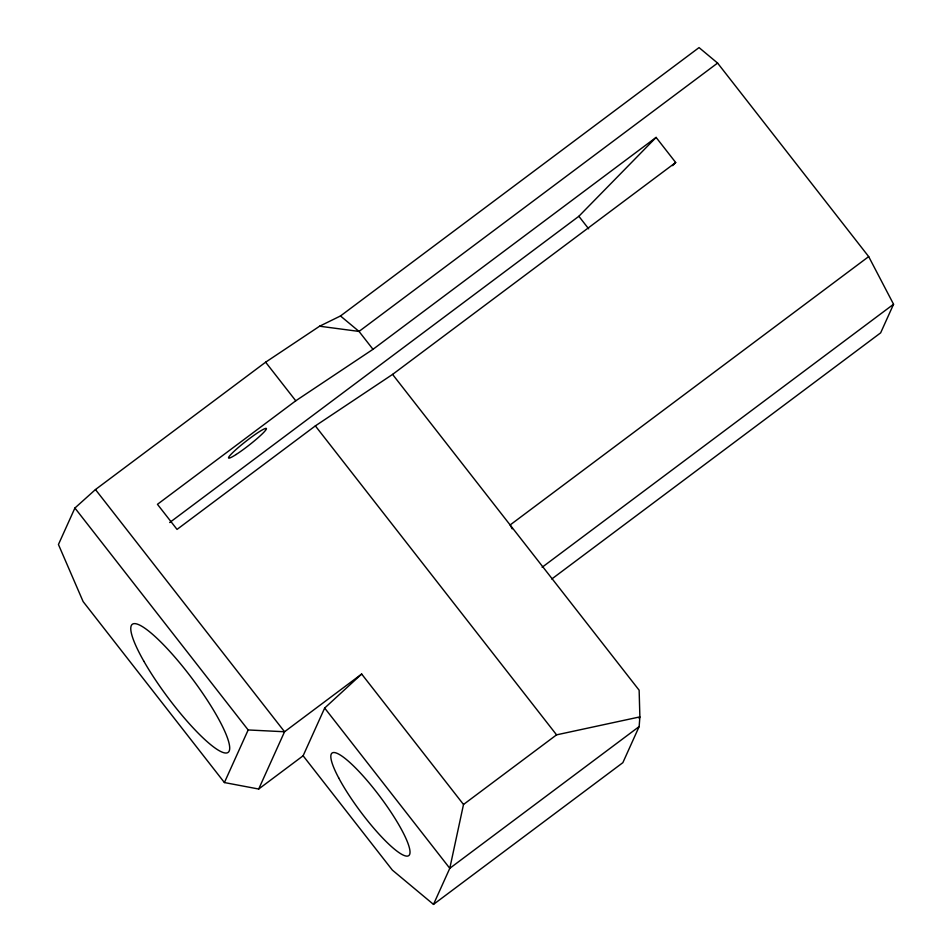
<?xml version="1.0" encoding="UTF-8"?>
<svg xmlns="http://www.w3.org/2000/svg" width="952" height="952" viewBox="0 0 952 952"><rect width="100%" height="100%" fill="white"/><g stroke="black" fill="none" stroke-linecap="round" stroke-linejoin="round"><path stroke-width="1.43" d="M433.493 904.4L449.784 868.319L463.505 804.488L361.665 674.04L324.668 708.05L303.117 755.781L392.367 870.116L433.493 904.4L622.858 762.671L639.149 726.59L639.875 716.892L639.137 690.212L392.581 374.41L315.35 425.889L177.036 529.407L157.449 504.31L295.763 400.792L372.994 349.313L656.106 137.409L675.694 162.506L672.612 165.66M551.767 579.006L880.648 332.855L893.559 304.247L868.688 256.612L717.594 63.07L699.042 47.6L340.483 315.969L319.598 326.215L265.632 362.188L95.462 489.554L74.91 508.023L58.441 544.508L83.121 601.581L224.41 782.556L258.694 789.029L303.117 755.781M224.41 782.556L248.163 729.958L74.91 508.023M258.694 789.029L284.553 731.755L361.665 674.04M639.149 718.522L639.875 716.892L556.563 734.849L463.505 804.488M169.694 522.529L578.864 216.282L656.106 137.409M717.594 63.07L359.035 331.427L319.598 326.215M392.581 374.41L675.694 162.506M868.688 256.612L510.129 524.968L512.152 528.836M542.128 567.273L893.559 304.247M639.149 726.59L449.784 868.319L324.668 708.05M248.163 729.958L284.553 731.755L95.462 489.554M340.483 315.969L359.035 331.427L372.994 349.313M578.864 216.282L588.657 228.837M265.632 362.188L295.763 400.792M315.35 425.889L556.563 734.849M236.144 454.473A24.002 2.487 -38 0 0 266.298 429.162A24.002 2.487 -38 0 0 239.88 446.202A24.002 2.487 -38 0 0 236.144 454.473M143.907 661.319A80.016 15.375 53.2 0 0 227.516 752.734A80.016 15.375 53.2 0 0 169.254 650.823A80.016 15.375 53.2 0 0 143.907 661.319M338.674 777.867A64.022 12.293 53.2 0 0 406.802 856.122A64.022 12.293 53.2 0 0 365.854 779.069A64.022 12.293 53.2 0 0 338.674 777.867"/></g></svg>
